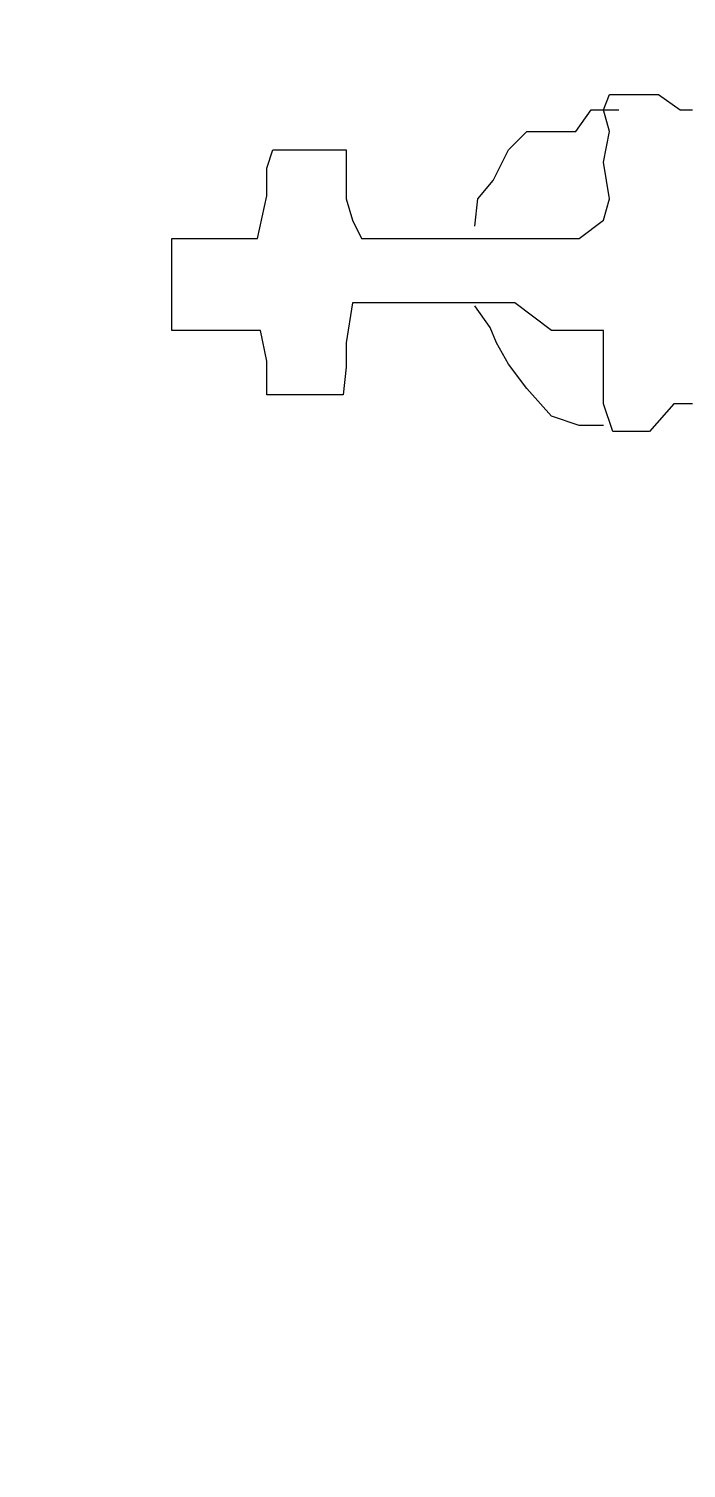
# Model space of a CAD drawing. Extents: x 730854 to 731444, y 4378581 to 4379608.
# Drawn here: x 730875.633 to 730877.78, y 4379438.285 to 4379442.985 of the extents above; entities that cross this region are included whole.
import ezdxf

# ---------------------------------------------------------------- set-up
doc = ezdxf.new("R2010")
doc.units = 0
doc.layers.get('0').update_dxf_attribs({"linetype": 'CONTINUOUS'})

msp = doc.modelspace()

# ---------------------------------------------------------------- linework, layer by layer
at = {"color": 0, "linetype": 'CONTINUOUS'}
for p, q in [((730877.51, 4379442.72), (730877.53, 4379442.77)), ((730877.51, 4379442.72), (730877.53, 4379442.77)), ((730877.53, 4379442.77), (730877.6, 4379442.77)), ((730877.53, 4379442.77), (730877.6, 4379442.77)), ((730877.6, 4379442.77), (730877.69, 4379442.77)), ((730877.6, 4379442.77), (730877.69, 4379442.77)), ((730877.69, 4379442.77), (730877.76, 4379442.72)), ((730877.69, 4379442.77), (730877.76, 4379442.72)), ((730877.42, 4379442.65), (730877.47, 4379442.72)), ((730877.42, 4379442.65), (730877.47, 4379442.72)), ((730877.47, 4379442.72), (730877.51, 4379442.72)), ((730877.47, 4379442.72), (730877.51, 4379442.72)), ((730877.51, 4379442.72), (730877.56, 4379442.72)), ((730877.53, 4379442.65), (730877.51, 4379442.72)), ((730877.51, 4379442.72), (730877.56, 4379442.72)), ((730877.53, 4379442.65), (730877.51, 4379442.72)), ((730877.76, 4379442.72), (730877.8, 4379442.72)), ((730877.76, 4379442.72), (730877.8, 4379442.72)), ((730877.2, 4379442.59), (730877.26, 4379442.65)), ((730877.2, 4379442.59), (730877.26, 4379442.65)), ((730877.26, 4379442.65), (730877.34, 4379442.65)), ((730877.26, 4379442.65), (730877.34, 4379442.65)), ((730877.34, 4379442.65), (730877.42, 4379442.65)), ((730877.34, 4379442.65), (730877.42, 4379442.65)), ((730877.51, 4379442.55), (730877.53, 4379442.65)), ((730877.51, 4379442.55), (730877.53, 4379442.65)), ((730876.41, 4379442.53), (730876.43, 4379442.59)), ((730876.41, 4379442.53), (730876.43, 4379442.59)), ((730876.43, 4379442.59), (730876.46, 4379442.59)), ((730876.43, 4379442.59), (730876.46, 4379442.59)), ((730876.46, 4379442.59), (730876.58, 4379442.59)), ((730876.46, 4379442.59), (730876.58, 4379442.59)), ((730876.58, 4379442.59), (730876.63, 4379442.59)), ((730876.58, 4379442.59), (730876.63, 4379442.59)), ((730876.63, 4379442.59), (730876.67, 4379442.59)), ((730876.63, 4379442.59), (730876.67, 4379442.59)), ((730876.67, 4379442.59), (730876.67, 4379442.49)), ((730876.67, 4379442.59), (730876.67, 4379442.49)), ((730877.15, 4379442.49), (730877.2, 4379442.59)), ((730877.15, 4379442.49), (730877.2, 4379442.59)), ((730876.41, 4379442.44), (730876.41, 4379442.53)), ((730876.41, 4379442.44), (730876.41, 4379442.53)), ((730877.53, 4379442.43), (730877.51, 4379442.55)), ((730877.53, 4379442.43), (730877.51, 4379442.55)), ((730876.67, 4379442.49), (730876.67, 4379442.43)), ((730876.67, 4379442.49), (730876.67, 4379442.43)), ((730877.1, 4379442.43), (730877.15, 4379442.49)), ((730877.1, 4379442.43), (730877.15, 4379442.49)), ((730876.38, 4379442.3), (730876.41, 4379442.44)), ((730876.38, 4379442.3), (730876.41, 4379442.44)), ((730876.67, 4379442.43), (730876.69, 4379442.36)), ((730876.67, 4379442.43), (730876.69, 4379442.36)), ((730877.09, 4379442.34), (730877.1, 4379442.43)), ((730877.09, 4379442.34), (730877.1, 4379442.43)), ((730877.51, 4379442.36), (730877.53, 4379442.43)), ((730877.51, 4379442.36), (730877.53, 4379442.43)), ((730876.69, 4379442.36), (730876.72, 4379442.3)), ((730876.69, 4379442.36), (730876.72, 4379442.3)), ((730877.43, 4379442.3), (730877.51, 4379442.36)), ((730877.43, 4379442.3), (730877.51, 4379442.36)), ((730876.1, 4379442.24), (730876.1, 4379442.3)), ((730876.1, 4379442.3), (730876.16, 4379442.3)), ((730876.1, 4379442.24), (730876.1, 4379442.3)), ((730876.1, 4379442.3), (730876.16, 4379442.3)), ((730876.16, 4379442.3), (730876.26, 4379442.3)), ((730876.16, 4379442.3), (730876.26, 4379442.3)), ((730876.26, 4379442.3), (730876.36, 4379442.3)), ((730876.26, 4379442.3), (730876.36, 4379442.3)), ((730876.36, 4379442.3), (730876.38, 4379442.3)), ((730876.36, 4379442.3), (730876.38, 4379442.3)), ((730876.72, 4379442.3), (730876.87, 4379442.3)), ((730876.72, 4379442.3), (730876.87, 4379442.3)), ((730876.87, 4379442.3), (730876.99, 4379442.3)), ((730876.87, 4379442.3), (730876.99, 4379442.3)), ((730876.99, 4379442.3), (730877.16, 4379442.3)), ((730876.99, 4379442.3), (730877.16, 4379442.3)), ((730877.16, 4379442.3), (730877.26, 4379442.3)), ((730877.16, 4379442.3), (730877.26, 4379442.3)), ((730877.26, 4379442.3), (730877.35, 4379442.3)), ((730877.26, 4379442.3), (730877.35, 4379442.3)), ((730877.35, 4379442.3), (730877.43, 4379442.3)), ((730877.35, 4379442.3), (730877.43, 4379442.3)), ((730876.1, 4379442), (730876.1, 4379442.24)), ((730876.1, 4379442), (730876.1, 4379442.24)), ((730876.69, 4379442.09), (730876.67, 4379441.96)), ((730876.69, 4379442.09), (730876.67, 4379441.96)), ((730876.79, 4379442.09), (730876.69, 4379442.09)), ((730876.79, 4379442.09), (730876.69, 4379442.09)), ((730876.87, 4379442.09), (730876.79, 4379442.09)), ((730876.87, 4379442.09), (730876.79, 4379442.09)), ((730877.06, 4379442.09), (730876.87, 4379442.09)), ((730877.06, 4379442.09), (730876.87, 4379442.09)), ((730877.22, 4379442.09), (730877.06, 4379442.09)), ((730877.22, 4379442.09), (730877.06, 4379442.09)), ((730877.14, 4379442.01), (730877.09, 4379442.08)), ((730877.14, 4379442.01), (730877.09, 4379442.08)), ((730877.34, 4379442), (730877.22, 4379442.09)), ((730877.34, 4379442), (730877.22, 4379442.09)), ((730876.17, 4379442), (730876.1, 4379442)), ((730876.17, 4379442), (730876.1, 4379442)), ((730876.24, 4379442), (730876.17, 4379442)), ((730876.24, 4379442), (730876.17, 4379442)), ((730876.38, 4379442), (730876.24, 4379442)), ((730876.38, 4379442), (730876.24, 4379442)), ((730876.39, 4379442), (730876.38, 4379442)), ((730876.39, 4379442), (730876.38, 4379442)), ((730876.41, 4379441.9), (730876.39, 4379442)), ((730876.41, 4379441.9), (730876.39, 4379442)), ((730877.16, 4379441.96), (730877.14, 4379442.01)), ((730877.16, 4379441.96), (730877.14, 4379442.01)), ((730877.48, 4379442), (730877.34, 4379442)), ((730877.48, 4379442), (730877.34, 4379442)), ((730877.51, 4379442), (730877.48, 4379442)), ((730877.51, 4379442), (730877.48, 4379442)), ((730877.51, 4379441.93), (730877.51, 4379442)), ((730877.51, 4379441.93), (730877.51, 4379442)), ((730876.67, 4379441.96), (730876.67, 4379441.88)), ((730876.67, 4379441.96), (730876.67, 4379441.88)), ((730877.2, 4379441.89), (730877.16, 4379441.96)), ((730877.2, 4379441.89), (730877.16, 4379441.96)), ((730877.51, 4379441.86), (730877.51, 4379441.93)), ((730877.51, 4379441.86), (730877.51, 4379441.93)), ((730876.41, 4379441.79), (730876.41, 4379441.9)), ((730876.41, 4379441.79), (730876.41, 4379441.9)), ((730876.67, 4379441.88), (730876.66, 4379441.79)), ((730876.67, 4379441.88), (730876.66, 4379441.79)), ((730877.26, 4379441.81), (730877.2, 4379441.89)), ((730877.26, 4379441.81), (730877.2, 4379441.89)), ((730877.51, 4379441.76), (730877.51, 4379441.86)), ((730877.51, 4379441.76), (730877.51, 4379441.86)), ((730876.46, 4379441.79), (730876.41, 4379441.79)), ((730876.46, 4379441.79), (730876.41, 4379441.79)), ((730876.56, 4379441.79), (730876.46, 4379441.79)), ((730876.56, 4379441.79), (730876.46, 4379441.79)), ((730876.66, 4379441.79), (730876.56, 4379441.79)), ((730876.66, 4379441.79), (730876.56, 4379441.79)), ((730877.34, 4379441.72), (730877.26, 4379441.81)), ((730877.34, 4379441.72), (730877.26, 4379441.81)), ((730877.43, 4379441.69), (730877.34, 4379441.72)), ((730877.43, 4379441.69), (730877.34, 4379441.72)), ((730877.54, 4379441.67), (730877.51, 4379441.76)), ((730877.54, 4379441.67), (730877.51, 4379441.76)), ((730877.74, 4379441.76), (730877.66, 4379441.67)), ((730877.74, 4379441.76), (730877.66, 4379441.67)), ((730877.8, 4379441.76), (730877.74, 4379441.76)), ((730877.8, 4379441.76), (730877.74, 4379441.76)), ((730877.51, 4379441.69), (730877.43, 4379441.69)), ((730877.51, 4379441.69), (730877.43, 4379441.69)), ((730877.59, 4379441.67), (730877.54, 4379441.67)), ((730877.59, 4379441.67), (730877.54, 4379441.67)), ((730877.66, 4379441.67), (730877.59, 4379441.67)), ((730877.66, 4379441.67), (730877.59, 4379441.67))]:
    msp.add_line(p, q, dxfattribs=at)

# ---------------------------------------------------------------- meshes
mesh = msp.add_polyface(dxfattribs=at)
corners = [(730854.5, 4378581), (730854.5, 4378581), (730854.5, 4378771.9618), (731162.5, 4378581), (730854.5, 4378946.4935), (731444, 4378581), (730854.5, 4379607.5), (731444, 4379242.0065), (731444, 4379607.5)]
mesh.append_faces([[corners[k] for k in face] for face in [(0, 1, 3, 2), (2, 3, 5, 4), (4, 5, 7, 6), (6, 7, 8, 8)]], dxfattribs={"vtx0": -1, "vtx2": -1, "color": 0})
mesh = msp.add_polyface(dxfattribs=at)
corners = [(730864.5, 4379421), (730864.5, 4379421), (730864.5, 4379595.2713), (731145.58, 4379421), (730864.5, 4379601.5), (731145.58, 4379427.2287), (731145.58, 4379601.5)]
mesh.append_faces([[corners[k] for k in face] for face in [(0, 1, 3, 2), (2, 3, 5, 4), (4, 5, 6, 6)]], dxfattribs={"vtx0": -1, "vtx2": -1, "color": 0})

doc.saveas('drawing.dxf')
